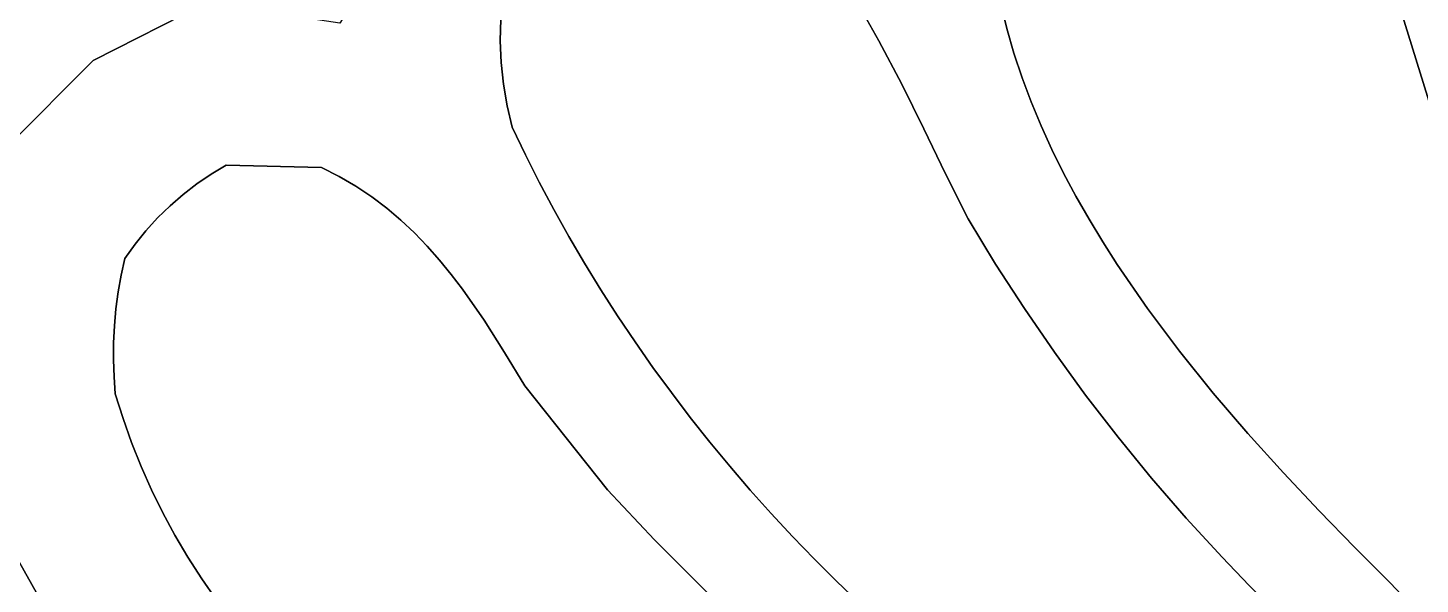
# Model space of a CAD drawing. Header units: inches. Extents: x 37.2 to 70.6, y 17.4 to 61.6.
# Drawn here: x 48.581 to 53.039, y 42.414 to 44.197 of the extents above; entities that cross this region are included whole.
import ezdxf

# ---------------------------------------------------------------- set-up
doc = ezdxf.new("R2010")
doc.units = ezdxf.units.IN
doc.layers.add('SURFACES_FOR_SKETCHUP', color=7, linetype='Continuous')

msp = doc.modelspace()

# ---------------------------------------------------------------- linework, layer by layer
at = {"layer": 'SURFACES_FOR_SKETCHUP'}
for points, invisible_edges in [([(51.7158, 44.194), (52.8445, 44.6828), (51.6962, 44.2738)], 3), ([(51.7387, 44.1149), (52.8445, 44.6828), (51.7158, 44.194)], 3), ([(51.7648, 44.0366), (52.8445, 44.6828), (51.7387, 44.1149)], 3), ([(51.7938, 43.959), (52.8445, 44.6828), (51.7648, 44.0366)], 3), ([(51.8258, 43.8822), (52.8445, 44.6828), (51.7938, 43.959)], 3), ([(51.8604, 43.8061), (52.8445, 44.6828), (51.8258, 43.8822)], 3), ([(51.8976, 43.7309), (52.8445, 44.6828), (51.8604, 43.8061)], 3), ([(51.9372, 43.6565), (52.8445, 44.6828), (51.8976, 43.7309)], 3), ([(52.8445, 44.6828), (51.9372, 43.6565), (53.1813, 43.591)], 3), ([(53.3754, 44.2129), (52.8445, 44.6828), (53.3898, 44.1145)], 3), ([(53.1813, 43.591), (53.3898, 44.1145), (52.8445, 44.6828)], 3), ([(50.0955, 44.2241), (50.0941, 44.1545), (51.0375, 44.5429)], 10), ([(51.0892, 44.4825), (51.0375, 44.5429), (50.0941, 44.1545)], 10), ([(50.0941, 44.1545), (50.0971, 44.0849), (51.0892, 44.4825)], 10), ([(50.0971, 44.0849), (50.1044, 44.0156), (51.0892, 44.4825)], 10), ([(51.1377, 44.4203), (51.0892, 44.4825), (50.1044, 44.0156)], 10), ([(50.1044, 44.0156), (50.116, 43.9467), (51.1377, 44.4203)], 10), ([(50.1745, 43.7897), (51.1377, 44.4203), (50.116, 43.9467)], 11), ([(51.1377, 44.4203), (50.1745, 43.7897), (51.1833, 44.3562)], 3), ([(48.5824, 44.3785), (48.476, 44.3789), (48.7901, 44.0922)], 10), ([(48.5186, 43.8183), (48.7901, 44.0922), (48.476, 44.3789)], 10), ([(48.6888, 44.3758), (48.5824, 44.3785), (48.7901, 44.0922)], 10), ([(48.795, 44.3706), (48.6888, 44.3758), (48.7901, 44.0922)], 10), ([(48.795, 44.3706), (48.7901, 44.0922), (48.9012, 44.3631)], 3), ([(48.9012, 44.3631), (48.7901, 44.0922), (49.0072, 44.3532)], 3), ([(50.2189, 43.7016), (51.1833, 44.3562), (50.1745, 43.7897)], 3), ([(51.1833, 44.3562), (50.2189, 43.7016), (51.2263, 44.2906)], 3), ([(49.1519, 44.2759), (49.0072, 44.3532), (48.7901, 44.0922)], 3), ([(51.2671, 44.2235), (51.3061, 44.1552), (51.6802, 44.3543)], 10), ([(51.6962, 44.2738), (51.6802, 44.3543), (51.3061, 44.1552)], 10), ([(48.7901, 44.0922), (49.2168, 43.7564), (49.1519, 44.2759)], 3), ([(49.1519, 44.2759), (49.2168, 43.7564), (49.5808, 44.211)], 3), ([(51.2263, 44.2906), (50.2189, 43.7016), (51.2671, 44.2235)], 3), ([(51.7158, 44.194), (51.6962, 44.2738), (51.3061, 44.1552)], 10), ([(49.5808, 44.211), (50.0971, 44.0849), (49.5951, 44.2353)], 3), ([(49.5951, 44.2353), (50.0941, 44.1545), (49.6075, 44.2613)], 3), ([(50.0941, 44.1545), (49.5951, 44.2353), (50.0971, 44.0849)], 3), ([(50.0955, 44.2241), (49.6075, 44.2613), (50.0941, 44.1545)], 3), ([(50.2654, 43.6143), (51.2671, 44.2235), (50.2189, 43.7016)], 3), ([(51.2671, 44.2235), (50.2654, 43.6143), (51.3061, 44.1552)], 3), ([(49.5214, 43.7491), (49.5808, 44.211), (49.2168, 43.7564)], 3), ([(49.5214, 43.7491), (49.5782, 43.7202), (49.5808, 44.211)], 10), ([(49.5782, 43.7202), (49.6319, 43.6888), (49.5808, 44.211)], 10), ([(50.1044, 44.0156), (49.5808, 44.211), (49.6319, 43.6888)], 11), ([(50.0971, 44.0849), (49.5808, 44.211), (50.1044, 44.0156)], 3), ([(51.3061, 44.1552), (51.3798, 44.0155), (51.7158, 44.194)], 10), ([(51.7387, 44.1149), (51.7158, 44.194), (51.3798, 44.0155)], 10), ([(50.3137, 43.5277), (51.3061, 44.1552), (50.2654, 43.6143)], 3), ([(51.3061, 44.1552), (50.3137, 43.5277), (51.3798, 44.0155)], 3), ([(48.7901, 44.0922), (48.5186, 43.8183), (48.9969, 43.5874)], 10), ([(48.7901, 44.0922), (48.9969, 43.5874), (49.0367, 43.6262)], 9), ([(48.7901, 44.0922), (49.0367, 43.6262), (49.0786, 43.6626)], 9), ([(48.7901, 44.0922), (49.0786, 43.6626), (49.1227, 43.6966)], 9), ([(48.7901, 44.0922), (49.1227, 43.6966), (49.1688, 43.7279)], 9), ([(48.7901, 44.0922), (49.1688, 43.7279), (49.2168, 43.7564)], 9), ([(51.3798, 44.0155), (51.4501, 43.8728), (51.7387, 44.1149)], 10), ([(51.7648, 44.0366), (51.7387, 44.1149), (51.4501, 43.8728)], 10), ([(50.1044, 44.0156), (49.6319, 43.6888), (50.116, 43.9467)], 3), ([(50.3639, 43.442), (51.3798, 44.0155), (50.3137, 43.5277)], 3), ([(50.4159, 43.3572), (51.3798, 44.0155), (50.3639, 43.442)], 3), ([(51.3798, 44.0155), (50.4159, 43.3572), (51.4501, 43.8728)], 3), ([(51.7938, 43.959), (51.7648, 44.0366), (51.4501, 43.8728)], 10), ([(51.4501, 43.8728), (51.5199, 43.7286), (51.7938, 43.959)], 10), ([(51.8258, 43.8822), (51.7938, 43.959), (51.5199, 43.7286)], 10), ([(49.6826, 43.6548), (50.116, 43.9467), (49.6319, 43.6888)], 3), ([(50.116, 43.9467), (49.6826, 43.6548), (50.132, 43.8785)], 3), ([(50.132, 43.8785), (50.1745, 43.7897), (50.116, 43.9467)], 2), ([(49.7306, 43.6184), (50.132, 43.8785), (49.6826, 43.6548)], 3), ([(49.776, 43.5799), (50.132, 43.8785), (49.7306, 43.6184)], 3), ([(50.132, 43.8785), (49.776, 43.5799), (50.1745, 43.7897)], 3), ([(50.4698, 43.2733), (51.4501, 43.8728), (50.4159, 43.3572)], 3), ([(51.4501, 43.8728), (50.4698, 43.2733), (51.5199, 43.7286)], 3), ([(51.8604, 43.8061), (51.8258, 43.8822), (51.5199, 43.7286)], 10), ([(48.481, 43.739), (48.9246, 43.5028), (48.5186, 43.8183)], 3), ([(48.9595, 43.5462), (48.5186, 43.8183), (48.9246, 43.5028)], 3), ([(48.9595, 43.5462), (48.9969, 43.5874), (48.5186, 43.8183)], 10), ([(49.8191, 43.5392), (50.1745, 43.7897), (49.776, 43.5799)], 3), ([(49.8601, 43.4966), (50.1745, 43.7897), (49.8191, 43.5392)], 3), ([(50.1745, 43.7897), (49.8601, 43.4966), (50.2189, 43.7016)], 3), ([(51.5199, 43.7286), (51.5918, 43.5842), (51.8604, 43.8061)], 10), ([(51.8976, 43.7309), (51.8604, 43.8061), (51.5918, 43.5842)], 10), ([(48.4493, 43.6585), (48.8921, 43.4573), (48.481, 43.739)], 3), ([(48.9246, 43.5028), (48.481, 43.739), (48.8921, 43.4573)], 3), ([(49.1688, 43.7279), (49.1227, 43.6966), (49.5214, 43.7491)], 10), ([(49.5782, 43.7202), (49.5214, 43.7491), (49.1227, 43.6966)], 10), ([(49.2168, 43.7564), (49.1688, 43.7279), (49.5214, 43.7491)], 2), ([(51.9372, 43.6565), (51.8976, 43.7309), (51.5918, 43.5842)], 10), ([(49.6826, 43.6548), (49.6319, 43.6888), (49.0367, 43.6262)], 10), ([(49.0786, 43.6626), (49.0367, 43.6262), (49.6319, 43.6888)], 10), ([(49.1227, 43.6966), (49.0786, 43.6626), (49.5782, 43.7202)], 10), ([(49.6319, 43.6888), (49.5782, 43.7202), (49.0786, 43.6626)], 10), ([(49.8993, 43.4522), (50.2189, 43.7016), (49.8601, 43.4966)], 3), ([(50.2189, 43.7016), (49.8993, 43.4522), (50.2654, 43.6143)], 3), ([(50.5254, 43.1903), (51.5199, 43.7286), (50.4698, 43.2733)], 3), ([(50.5827, 43.1083), (51.5199, 43.7286), (50.5254, 43.1903)], 3), ([(51.5199, 43.7286), (50.5827, 43.1083), (51.5918, 43.5842)], 3), ([(48.4234, 43.5771), (48.8921, 43.4573), (48.4493, 43.6585)], 3), ([(48.8635, 43.2961), (48.8585, 43.2418), (49.6826, 43.6548)], 10), ([(49.7306, 43.6184), (49.6826, 43.6548), (48.8585, 43.2418)], 10), ([(49.6826, 43.6548), (48.9969, 43.5874), (48.8635, 43.2961)], 11), ([(49.0367, 43.6262), (48.9969, 43.5874), (49.6826, 43.6548)], 10), ([(51.68, 43.4391), (51.9372, 43.6565), (51.5918, 43.5842)], 3), ([(51.9372, 43.6565), (51.68, 43.4391), (51.9791, 43.583)], 3), ([(51.9791, 43.583), (53.1813, 43.591), (51.9372, 43.6565)], 3), ([(49.776, 43.5799), (49.7306, 43.6184), (48.8558, 43.1874)], 10), ([(48.8585, 43.2418), (48.8558, 43.1874), (49.7306, 43.6184)], 10), ([(49.9368, 43.4062), (50.2654, 43.6143), (49.8993, 43.4522)], 3), ([(49.973, 43.3586), (50.2654, 43.6143), (49.9368, 43.4062)], 3), ([(50.2654, 43.6143), (49.973, 43.3586), (50.3137, 43.5277)], 3), ([(48.4031, 43.4948), (48.8803, 43.4039), (48.4234, 43.5771)], 3), ([(48.8921, 43.4573), (48.4234, 43.5771), (48.8803, 43.4039)], 3), ([(48.8558, 43.1874), (48.8554, 43.1328), (49.776, 43.5799)], 10), ([(49.8191, 43.5392), (49.776, 43.5799), (48.8554, 43.1328)], 10), ([(48.8708, 43.3502), (48.8635, 43.2961), (48.9969, 43.5874)], 10), ([(48.9969, 43.5874), (48.9595, 43.5462), (48.8708, 43.3502)], 10), ([(50.6418, 43.0274), (51.5918, 43.5842), (50.5827, 43.1083)], 3), ([(50.7025, 42.9476), (51.5918, 43.5842), (50.6418, 43.0274)], 3), ([(50.7648, 42.8689), (51.5918, 43.5842), (50.7025, 42.9476)], 3), ([(51.5918, 43.5842), (50.7648, 42.8689), (51.68, 43.4391)], 3), ([(51.9791, 43.583), (51.68, 43.4391), (52.0231, 43.5102)], 3), ([(52.0231, 43.5102), (53.1813, 43.591), (51.9791, 43.583)], 3), ([(52.069, 43.4384), (53.1813, 43.591), (52.0231, 43.5102)], 3), ([(52.069, 43.4384), (52.166, 43.2973), (53.1813, 43.591)], 10), ([(52.166, 43.2973), (52.269, 43.1598), (53.1813, 43.591)], 10), ([(52.269, 43.1598), (52.3767, 43.0261), (53.1813, 43.591)], 10), ([(52.3767, 43.0261), (52.4879, 42.8962), (53.1813, 43.591)], 10), ([(53.3489, 43.1872), (53.1813, 43.591), (52.4879, 42.8962)], 10), ([(48.8554, 43.1328), (48.8862, 42.9449), (49.8191, 43.5392)], 11), ([(48.8803, 43.4039), (48.8708, 43.3502), (48.9595, 43.5462)], 10), ([(48.9246, 43.5028), (48.8803, 43.4039), (48.9595, 43.5462)], 3), ([(49.8601, 43.4966), (49.8191, 43.5392), (48.8862, 42.9449)], 10), ([(50.0419, 43.2594), (50.3137, 43.5277), (49.973, 43.3586)], 3), ([(50.3137, 43.5277), (50.0419, 43.2594), (50.3639, 43.442)], 3), ([(51.7722, 43.2965), (52.0231, 43.5102), (51.68, 43.4391)], 3), ([(52.069, 43.4384), (52.0231, 43.5102), (51.7722, 43.2965)], 10), ([(48.3883, 43.4118), (48.8708, 43.3502), (48.4031, 43.4948)], 3), ([(48.8803, 43.4039), (48.4031, 43.4948), (48.8708, 43.3502)], 3), ([(48.8921, 43.4573), (48.8803, 43.4039), (48.9246, 43.5028)], 2), ([(48.8862, 42.9449), (48.9138, 42.8673), (49.8601, 43.4966)], 10), ([(49.8993, 43.4522), (49.8601, 43.4966), (48.9138, 42.8673)], 10), ([(49.9368, 43.4062), (49.8993, 43.4522), (48.9138, 42.8673)], 10), ([(50.1078, 43.1557), (50.3639, 43.442), (50.0419, 43.2594)], 3), ([(50.4159, 43.3572), (50.3639, 43.442), (50.1078, 43.1557)], 10), ([(50.8287, 42.7914), (51.68, 43.4391), (50.7648, 42.8689)], 3), ([(50.8942, 42.7151), (51.68, 43.4391), (50.8287, 42.7914)], 3), ([(51.68, 43.4391), (50.8942, 42.7151), (51.7722, 43.2965)], 3), ([(51.8683, 43.1566), (52.069, 43.4384), (51.7722, 43.2965)], 3), ([(52.166, 43.2973), (52.069, 43.4384), (51.8683, 43.1566)], 10), ([(48.3788, 43.3282), (48.8635, 43.2961), (48.3883, 43.4118)], 3), ([(48.8708, 43.3502), (48.3883, 43.4118), (48.8635, 43.2961)], 3), ([(48.9138, 42.8673), (48.9442, 42.7909), (49.9368, 43.4062)], 10), ([(49.9368, 43.4062), (48.9442, 42.7909), (49.973, 43.3586)], 3), ([(48.9775, 42.716), (49.973, 43.3586), (48.9442, 42.7909)], 3), ([(49.973, 43.3586), (48.9775, 42.716), (50.0419, 43.2594)], 3), ([(50.4698, 43.2733), (50.4159, 43.3572), (50.1078, 43.1557)], 10), ([(48.3745, 43.2443), (48.8585, 43.2418), (48.3788, 43.3282)], 3), ([(48.8635, 43.2961), (48.3788, 43.3282), (48.8585, 43.2418)], 3), ([(50.9612, 42.6401), (51.7722, 43.2965), (50.8942, 42.7151)], 3), ([(51.0296, 42.5663), (51.7722, 43.2965), (50.9612, 42.6401)], 3), ([(51.7722, 43.2965), (51.0296, 42.5663), (51.8683, 43.1566)], 3), ([(51.9682, 43.0195), (52.166, 43.2973), (51.8683, 43.1566)], 3), ([(52.166, 43.2973), (51.9682, 43.0195), (52.269, 43.1598)], 3), ([(48.8585, 43.2418), (48.3745, 43.2443), (48.8558, 43.1874)], 3), ([(48.3752, 43.1602), (48.8558, 43.1874), (48.3745, 43.2443)], 3), ([(49.0136, 42.6424), (50.0419, 43.2594), (48.9775, 42.716)], 3), ([(49.0524, 42.5703), (50.0419, 43.2594), (49.0136, 42.6424)], 3), ([(50.0419, 43.2594), (49.0524, 42.5703), (50.1078, 43.1557)], 3), ([(50.1078, 43.1557), (50.1726, 43.0487), (50.4698, 43.2733)], 10), ([(50.5254, 43.1903), (50.4698, 43.2733), (50.1726, 43.0487)], 10), ([(48.8558, 43.1874), (48.3752, 43.1602), (48.8554, 43.1328)], 3), ([(48.3808, 43.0761), (48.8554, 43.1328), (48.3752, 43.1602)], 3), ([(49.0939, 42.4998), (50.1078, 43.1557), (49.0524, 42.5703)], 3), ([(49.0939, 42.4998), (49.1381, 42.431), (50.1078, 43.1557)], 10), ([(50.1726, 43.0487), (50.1078, 43.1557), (49.1381, 42.431)], 10), ([(50.5827, 43.1083), (50.5254, 43.1903), (50.1726, 43.0487)], 10), ([(51.0296, 42.5663), (51.0996, 42.4939), (51.8683, 43.1566)], 10), ([(51.0996, 42.4939), (51.1709, 42.4229), (51.8683, 43.1566)], 10), ([(51.9682, 43.0195), (51.8683, 43.1566), (51.1709, 42.4229)], 10), ([(52.0719, 42.8851), (52.269, 43.1598), (51.9682, 43.0195)], 3), ([(52.269, 43.1598), (52.0719, 42.8851), (52.3767, 43.0261)], 3), ([(52.4879, 42.8962), (52.6013, 42.7703), (53.3489, 43.1872)], 10), ([(52.6013, 42.7703), (52.7158, 42.6485), (53.3489, 43.1872)], 10), ([(53.4549, 42.9853), (53.3489, 43.1872), (52.7158, 42.6485)], 10), ([(48.8554, 43.1328), (48.3808, 43.0761), (48.8573, 43.0783)], 3), ([(48.8573, 43.0783), (48.8862, 42.9449), (48.8554, 43.1328)], 3), ([(50.1726, 43.0487), (50.4376, 42.7159), (50.5827, 43.1083)], 10), ([(50.6418, 43.0274), (50.5827, 43.1083), (50.4376, 42.7159)], 10), ([(48.3911, 42.9921), (48.8573, 43.0783), (48.3808, 43.0761)], 3), ([(48.8573, 43.0783), (48.3911, 42.9921), (48.8615, 43.0238)], 3), ([(48.8615, 43.0238), (48.8862, 42.9449), (48.8573, 43.0783)], 2), ([(48.4061, 42.9083), (48.8615, 43.0238), (48.3911, 42.9921)], 3), ([(48.4255, 42.8251), (48.8615, 43.0238), (48.4061, 42.9083)], 3), ([(48.8615, 43.0238), (48.4255, 42.8251), (48.8862, 42.9449)], 3), ([(49.1381, 42.431), (49.1848, 42.3639), (50.1726, 43.0487)], 10), ([(49.1848, 42.3639), (49.234, 42.2986), (50.1726, 43.0487)], 10), ([(49.234, 42.2986), (49.2858, 42.2351), (50.1726, 43.0487)], 10), ([(49.2858, 42.2351), (49.3399, 42.1737), (50.1726, 43.0487)], 10), ([(49.3399, 42.1737), (49.3965, 42.1142), (50.1726, 43.0487)], 10), ([(49.4554, 42.0568), (50.1726, 43.0487), (49.3965, 42.1142)], 3), ([(50.4376, 42.7159), (50.1726, 43.0487), (49.4554, 42.0568)], 10), ([(50.7025, 42.9476), (50.6418, 43.0274), (50.4376, 42.7159)], 10), ([(51.1709, 42.4229), (51.2435, 42.3533), (51.9682, 43.0195)], 10), ([(51.2435, 42.3533), (51.3176, 42.2852), (51.9682, 43.0195)], 10), ([(52.0719, 42.8851), (51.9682, 43.0195), (51.3176, 42.2852)], 10), ([(52.1793, 42.7537), (52.3767, 43.0261), (52.0719, 42.8851)], 3), ([(52.3767, 43.0261), (52.1793, 42.7537), (52.4879, 42.8962)], 3), ([(52.7158, 42.6485), (52.8301, 42.531), (53.4549, 42.9853)], 10), ([(52.8301, 42.531), (52.943, 42.4177), (53.4549, 42.9853)], 10), ([(53.567, 42.7868), (53.4549, 42.9853), (52.943, 42.4177)], 10), ([(48.4492, 42.7424), (48.8862, 42.9449), (48.4255, 42.8251)], 3), ([(48.8862, 42.9449), (48.4492, 42.7424), (48.9138, 42.8673)], 3), ([(50.7648, 42.8689), (50.7025, 42.9476), (50.4376, 42.7159)], 10), ([(51.3176, 42.2852), (51.3929, 42.2186), (52.0719, 42.8851)], 10), ([(51.3929, 42.2186), (51.4694, 42.1536), (52.0719, 42.8851)], 10), ([(52.1793, 42.7537), (52.0719, 42.8851), (51.4694, 42.1536)], 10), ([(52.2904, 42.6253), (52.4879, 42.8962), (52.1793, 42.7537)], 3), ([(52.4879, 42.8962), (52.2904, 42.6253), (52.6013, 42.7703)], 3), ([(48.4771, 42.6606), (48.9138, 42.8673), (48.4492, 42.7424)], 3), ([(48.9138, 42.8673), (48.4771, 42.6606), (48.9442, 42.7909)], 3), ([(50.4376, 42.7159), (50.5877, 42.5559), (50.7648, 42.8689)], 10), ([(50.8287, 42.7914), (50.7648, 42.8689), (50.5877, 42.5559)], 10), ([(48.5089, 42.5797), (48.9442, 42.7909), (48.4771, 42.6606)], 3), ([(48.9442, 42.7909), (48.5089, 42.5797), (48.9775, 42.716)], 3), ([(50.8942, 42.7151), (50.8287, 42.7914), (50.5877, 42.5559)], 10), ([(51.4694, 42.1536), (51.5472, 42.0902), (52.1793, 42.7537)], 10), ([(51.6262, 42.0284), (52.1793, 42.7537), (51.5472, 42.0902)], 3), ([(52.2904, 42.6253), (52.1793, 42.7537), (51.6262, 42.0284)], 10), ([(52.405, 42.4999), (52.6013, 42.7703), (52.2904, 42.6253)], 3), ([(52.6013, 42.7703), (52.405, 42.4999), (52.7158, 42.6485)], 3), ([(52.943, 42.4177), (53.035, 42.3202), (53.567, 42.7868)], 10), ([(53.035, 42.3202), (53.1301, 42.2257), (53.567, 42.7868)], 10), ([(48.5447, 42.4999), (48.9775, 42.716), (48.5089, 42.5797)], 3), ([(48.9775, 42.716), (48.5447, 42.4999), (49.0136, 42.6424)], 3), ([(49.5165, 42.0016), (50.4376, 42.7159), (49.4554, 42.0568)], 3), ([(49.5799, 41.9487), (50.4376, 42.7159), (49.5165, 42.0016)], 3), ([(49.7236, 41.8259), (50.4376, 42.7159), (49.5799, 41.9487)], 3), ([(50.4376, 42.7159), (49.7236, 41.8259), (50.5877, 42.5559)], 3), ([(50.5877, 42.5559), (50.7421, 42.4004), (50.8942, 42.7151)], 10), ([(50.9612, 42.6401), (50.8942, 42.7151), (50.7421, 42.4004)], 10), ([(48.6184, 42.3692), (49.0136, 42.6424), (48.5447, 42.4999)], 3), ([(49.0136, 42.6424), (48.6184, 42.3692), (49.0524, 42.5703)], 3), ([(51.0296, 42.5663), (50.9612, 42.6401), (50.7421, 42.4004)], 10), ([(51.6262, 42.0284), (51.7064, 41.9682), (52.2904, 42.6253)], 10), ([(51.7064, 41.9682), (51.7876, 41.9099), (52.2904, 42.6253)], 10), ([(52.405, 42.4999), (52.2904, 42.6253), (51.7876, 41.9099)], 10), ([(52.492, 42.4094), (52.7158, 42.6485), (52.405, 42.4999)], 3), ([(52.5806, 42.3204), (52.7158, 42.6485), (52.492, 42.4094)], 3), ([(52.7158, 42.6485), (52.5806, 42.3204), (52.8301, 42.531)], 3), ([(48.6988, 42.2426), (49.0524, 42.5703), (48.6184, 42.3692)], 3), ([(49.0524, 42.5703), (48.6988, 42.2426), (49.0939, 42.4998)], 3), ([(49.8709, 41.708), (50.5877, 42.5559), (49.7236, 41.8259)], 3), ([(50.5877, 42.5559), (49.8709, 41.708), (50.7421, 42.4004)], 3), ([(50.7421, 42.4004), (50.9008, 42.2493), (51.0296, 42.5663)], 10), ([(51.0996, 42.4939), (51.0296, 42.5663), (50.9008, 42.2493)], 10), ([(52.6707, 42.2332), (52.8301, 42.531), (52.5806, 42.3204)], 3), ([(52.8301, 42.531), (52.6707, 42.2332), (52.943, 42.4177)], 3), ([(48.6184, 42.3692), (48.5447, 42.4999), (47.6948, 42.1501)], 10), ([(49.0939, 42.4998), (48.6988, 42.2426), (49.1381, 42.431)], 3), ([(51.1709, 42.4229), (51.0996, 42.4939), (50.9008, 42.2493)], 10), ([(51.7876, 41.9099), (51.87, 41.8533), (52.405, 42.4999)], 10), ([(51.87, 41.8533), (51.9534, 41.7985), (52.405, 42.4999)], 10), ([(52.492, 42.4094), (52.405, 42.4999), (51.9534, 41.7985)], 10), ([(48.7855, 42.1203), (49.1381, 42.431), (48.6988, 42.2426)], 3), ([(49.1381, 42.431), (48.7855, 42.1203), (49.1848, 42.3639)], 3), ([(50.9008, 42.2493), (51.0637, 42.1027), (51.1709, 42.4229)], 10), ([(51.2435, 42.3533), (51.1709, 42.4229), (51.0637, 42.1027)], 10), ([(52.7625, 42.1478), (52.943, 42.4177), (52.6707, 42.2332)], 3), ([(52.943, 42.4177), (52.7625, 42.1478), (53.035, 42.3202)], 3)]:
    msp.add_3dface(points, dxfattribs=dict(at, invisible_edges=invisible_edges))

doc.saveas('drawing.dxf')
